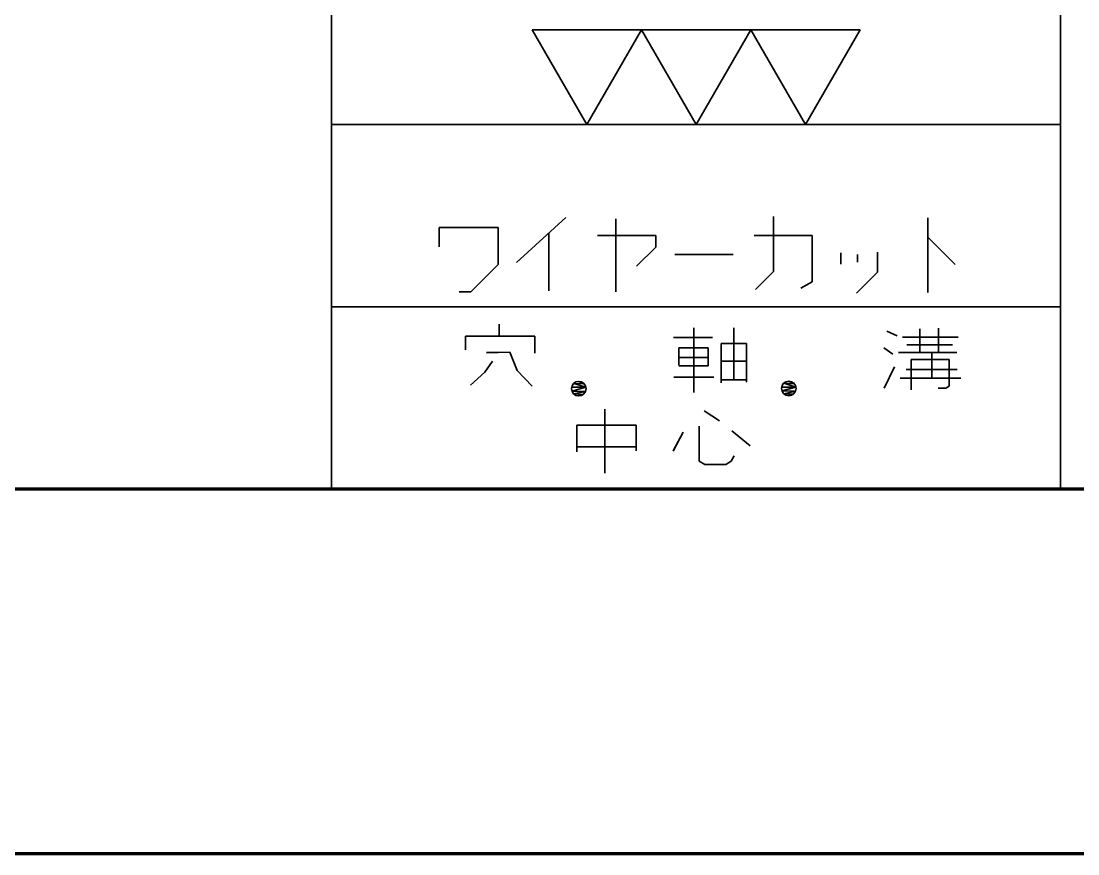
# Model space of a CAD drawing. Header units: millimetres. Extents: x 1333 to 104182, y -62616 to -5704.
# Drawn here: x 51125.55 to 51154.54, y -62616.28 to -62593.44 of the extents above; entities that cross this region are included whole.
import ezdxf

# ---------------------------------------------------------------- set-up
doc = ezdxf.new("R2010")
doc.units = ezdxf.units.MM
doc.header["$LTSCALE"] = 0.5
doc.layers.add('08', color=1, linetype='Continuous')
doc.layers.add('11', color=3, linetype='Continuous')

# ---------------------------------------------------------------- blocks, each defined once
blk = doc.blocks.new('999')
at = {"color": 7, "lineweight": 35}
for p, q in [((75114.978, -11913.12), (75114.978, -11823.12)), ((75174.978, -11823.12), (75174.978, -11913.12)), ((75174.978, -11883.12), (75114.978, -11883.12)), ((75174.978, -11898.12), (75114.978, -11898.12)), ((75894.978, -11913.12), (75114.978, -11913.12))]:
    blk.add_line(p, q, dxfattribs=at)
at = {"color": 7, "lineweight": 35, "ltscale": 0.075}
for p, q in [((75131.478, -11875.326), (75140.478, -11875.326)), ((75131.478, -11875.326), (75140.478, -11875.326)), ((75140.478, -11875.326), (75149.478, -11875.326)), ((75140.478, -11875.326), (75149.478, -11875.326)), ((75149.478, -11875.326), (75158.478, -11875.326)), ((75149.478, -11875.326), (75158.478, -11875.326))]:
    blk.add_line(p, q, dxfattribs=at)
at = {"color": 7, "lineweight": 35, "ltscale": 0.074999}
for p, q in [((75135.978, -11883.12), (75131.478, -11875.326)), ((75135.978, -11883.12), (75131.478, -11875.326)), ((75140.478, -11875.326), (75135.978, -11883.12)), ((75140.478, -11875.326), (75135.978, -11883.12)), ((75144.978, -11883.12), (75140.478, -11875.326)), ((75144.978, -11883.12), (75140.478, -11875.326)), ((75149.478, -11875.326), (75144.978, -11883.12)), ((75149.478, -11875.326), (75144.978, -11883.12)), ((75153.978, -11883.12), (75149.478, -11875.326)), ((75153.978, -11883.12), (75149.478, -11875.326)), ((75158.478, -11875.326), (75153.978, -11883.12)), ((75158.478, -11875.326), (75153.978, -11883.12))]:
    blk.add_line(p, q, dxfattribs=at)
at = {"color": 7, "lineweight": 35, "ltscale": 0.045755}
blk.add_line((75130.192, -11894.461), (75134.253, -11890.765), dxfattribs=at)
at = {"color": 7, "lineweight": 35, "ltscale": 0.037579}
blk.add_line((75151.337, -11890.697), (75151.337, -11895.207), dxfattribs=at)
at = {"color": 7, "lineweight": 35, "ltscale": 0.040674}
blk.add_line((75123.823, -11891.579), (75128.704, -11891.579), dxfattribs=at)
at = {"color": 7, "lineweight": 35, "ltscale": 0.013446}
blk.add_line((75123.823, -11893.192), (75123.823, -11891.579), dxfattribs=at)
at = {"color": 7, "lineweight": 35, "ltscale": 0.02543}
blk.add_line((75128.704, -11891.579), (75128.704, -11894.631), dxfattribs=at)
at = {"color": 7, "lineweight": 35, "ltscale": 0.050012}
blk.add_line((75138.379, -11890.867), (75138.379, -11896.868), dxfattribs=at)
at = {"color": 7, "lineweight": 35, "ltscale": 0.051141}
blk.add_line((75164.058, -11890.799), (75164.058, -11896.936), dxfattribs=at)
at = {"color": 7, "lineweight": 35, "ltscale": 0.0397}
blk.add_line((75132.855, -11892.037), (75132.855, -11896.801), dxfattribs=at)
at = {"color": 7, "lineweight": 35, "ltscale": 0.040039}
for p, q in [((75136.857, -11892.257), (75141.662, -11892.257)), ((75143.217, -11893.817), (75148.022, -11893.817))]:
    blk.add_line(p, q, dxfattribs=at)
at = {"color": 7, "lineweight": 35, "ltscale": 0.007913}
blk.add_line((75141.662, -11892.257), (75141.662, -11893.207), dxfattribs=at)
at = {"color": 7, "lineweight": 35, "ltscale": 0.039746}
blk.add_line((75149.748, -11892.257), (75154.517, -11892.257), dxfattribs=at)
at = {"color": 7, "lineweight": 35, "ltscale": 0.031647}
blk.add_line((75154.517, -11892.257), (75154.517, -11896.055), dxfattribs=at)
at = {"color": 7, "lineweight": 35, "ltscale": 0.026344}
blk.add_line((75164.058, -11892.393), (75166.293, -11894.628), dxfattribs=at)
at = {"color": 7, "lineweight": 35, "ltscale": 0.018567}
blk.add_line((75141.662, -11893.207), (75140.086, -11894.781), dxfattribs=at)
at = {"color": 7, "lineweight": 35, "ltscale": 0.007629}
blk.add_line((75156.886, -11893.681), (75156.886, -11894.597), dxfattribs=at)
at = {"color": 7, "lineweight": 35, "ltscale": 0.005237}
blk.add_line((75158.267, -11893.799), (75158.267, -11894.427), dxfattribs=at)
at = {"color": 7, "lineweight": 35, "ltscale": 0.013846}
blk.add_line((75159.896, -11893.614), (75159.896, -11895.275), dxfattribs=at)
at = {"color": 7, "lineweight": 35, "ltscale": 0.026549}
blk.add_line((75128.704, -11894.631), (75126.451, -11896.883), dxfattribs=at)
at = {"color": 7, "lineweight": 35, "ltscale": 0.017365}
blk.add_line((75151.337, -11895.207), (75149.863, -11896.68), dxfattribs=at)
at = {"color": 7, "lineweight": 35, "ltscale": 0.020353}
blk.add_line((75159.896, -11895.275), (75158.169, -11897.002), dxfattribs=at)
at = {"color": 7, "lineweight": 35, "ltscale": 0.008783}
blk.add_line((75154.517, -11896.055), (75153.605, -11896.582), dxfattribs=at)
at = {"color": 7, "lineweight": 35, "ltscale": 0.008008}
blk.add_line((75126.451, -11896.883), (75125.49, -11896.883), dxfattribs=at)
at = {"color": 7, "lineweight": 35, "ltscale": 0.008194}
blk.add_line((75128.771, -11899.547), (75128.771, -11900.531), dxfattribs=at)
at = {"color": 7, "lineweight": 35, "ltscale": 0.044495}
blk.add_line((75144.804, -11899.836), (75144.804, -11905.175), dxfattribs=at)
at = {"color": 7, "lineweight": 35, "ltscale": 0.035538}
blk.add_line((75148.075, -11899.847), (75148.075, -11904.111), dxfattribs=at)
at = {"color": 7, "lineweight": 35, "ltscale": 0.007961}
blk.add_line((75160.665, -11900.112), (75161.538, -11900.5), dxfattribs=at)
at = {"color": 7, "lineweight": 35, "ltscale": 0.016248}
blk.add_line((75163.384, -11899.913), (75163.384, -11901.863), dxfattribs=at)
at = {"color": 7, "lineweight": 35, "ltscale": 0.016525}
blk.add_line((75164.921, -11899.88), (75164.921, -11901.863), dxfattribs=at)
at = {"color": 7, "lineweight": 35, "ltscale": 0.047644}
blk.add_line((75125.997, -11900.531), (75131.714, -11900.531), dxfattribs=at)
at = {"color": 7, "lineweight": 35, "ltscale": 0.009323}
blk.add_line((75125.997, -11901.649), (75125.997, -11900.531), dxfattribs=at)
at = {"color": 7, "lineweight": 35, "ltscale": 0.011584}
blk.add_line((75131.714, -11900.531), (75131.714, -11901.921), dxfattribs=at)
at = {"color": 7, "lineweight": 35, "ltscale": 0.026721}
blk.add_line((75143.112, -11900.633), (75146.318, -11900.633), dxfattribs=at)
at = {"color": 7, "lineweight": 35, "ltscale": 0.017505}
for p, q in [((75147.036, -11901.121), (75149.137, -11901.121)), ((75147.036, -11902.594), (75149.137, -11902.594)), ((75147.036, -11904.122), (75149.137, -11904.122))]:
    blk.add_line(p, q, dxfattribs=at)
at = {"color": 7, "lineweight": 35, "ltscale": 0.027048}
blk.add_line((75147.036, -11904.366), (75147.036, -11901.121), dxfattribs=at)
at = {"color": 7, "lineweight": 35, "ltscale": 0.026678}
blk.add_line((75149.137, -11901.121), (75149.137, -11904.322), dxfattribs=at)
at = {"color": 7, "lineweight": 35, "ltscale": 0.038135}
blk.add_line((75161.969, -11900.6), (75166.545, -11900.6), dxfattribs=at)
at = {"color": 7, "lineweight": 35, "ltscale": 0.016067}
blk.add_line((75127.722, -11901.887), (75129.65, -11901.853), dxfattribs=at)
at = {"color": 7, "lineweight": 35, "ltscale": 0.01343}
blk.add_line((75129.65, -11901.853), (75130.259, -11903.345), dxfattribs=at)
at = {"color": 7, "lineweight": 35, "ltscale": 0.020081}
for p, q in [((75143.554, -11901.497), (75145.964, -11901.497)), ((75143.554, -11902.273), (75145.964, -11902.273)), ((75145.964, -11902.959), (75143.554, -11902.959))]:
    blk.add_line(p, q, dxfattribs=at)
at = {"color": 7, "lineweight": 35, "ltscale": 0.011816}
blk.add_line((75143.554, -11902.915), (75143.554, -11901.497), dxfattribs=at)
at = {"color": 7, "lineweight": 35, "ltscale": 0.012186}
blk.add_line((75145.964, -11901.497), (75145.964, -11902.959), dxfattribs=at)
at = {"color": 7, "lineweight": 35, "ltscale": 0.007469}
blk.add_line((75160.432, -11901.486), (75161.162, -11902.007), dxfattribs=at)
at = {"color": 7, "lineweight": 35, "ltscale": 0.03988}
blk.add_line((75161.648, -11901.863), (75166.434, -11901.863), dxfattribs=at)
at = {"color": 7, "lineweight": 35, "ltscale": 0.031494}
blk.add_line((75162.312, -11901.231), (75166.091, -11901.231), dxfattribs=at)
at = {"color": 7, "lineweight": 35, "ltscale": 0.017722}
blk.add_line((75164.379, -11901.863), (75164.379, -11903.989), dxfattribs=at)
at = {"color": 7, "lineweight": 35, "ltscale": 0.009085}
blk.add_line((75128.229, -11902.599), (75127.588, -11903.48), dxfattribs=at)
at = {"color": 7, "lineweight": 35, "ltscale": 0.02616}
blk.add_line((75162.676, -11902.461), (75165.816, -11902.461), dxfattribs=at)
at = {"color": 7, "lineweight": 35, "ltscale": 0.02077}
blk.add_line((75162.676, -11904.953), (75162.676, -11902.461), dxfattribs=at)
at = {"color": 7, "lineweight": 35, "ltscale": 0.018094}
blk.add_line((75165.816, -11902.461), (75165.816, -11904.632), dxfattribs=at)
at = {"color": 7, "lineweight": 35, "ltscale": 0.01339}
blk.add_line((75127.588, -11903.48), (75126.402, -11904.565), dxfattribs=at)
at = {"color": 7, "lineweight": 35, "ltscale": 0.014779}
blk.add_line((75130.259, -11903.345), (75131.478, -11904.633), dxfattribs=at)
at = {"color": 7, "lineweight": 35, "ltscale": 0.016422}
blk.add_line((75160.444, -11904.82), (75161.305, -11903.048), dxfattribs=at)
at = {"color": 7, "lineweight": 35, "ltscale": 0.034998}
blk.add_line((75162.268, -11903.28), (75166.467, -11903.28), dxfattribs=at)
at = {"color": 7, "lineweight": 35, "ltscale": 0.008787}
blk.add_line((75134.906, -11904.414), (75135.911, -11904.733), dxfattribs=at)
at = {"color": 7, "lineweight": 35, "ltscale": 0.007298}
blk.add_line((75135.78, -11904.461), (75134.906, -11904.414), dxfattribs=at)
at = {"color": 7, "lineweight": 35, "ltscale": 0.004215}
for p, q in [((75135.322, -11904.248), (75135.78, -11904.461)), ((75152.609, -11904.23), (75153.067, -11904.444))]:
    blk.add_line(p, q, dxfattribs=at)
at = {"color": 7, "lineweight": 35, "ltscale": 0.027539}
blk.add_line((75143.146, -11903.89), (75146.45, -11903.89), dxfattribs=at)
at = {"color": 7, "lineweight": 35, "ltscale": 0.008776}
blk.add_line((75152.194, -11904.397), (75153.197, -11904.716), dxfattribs=at)
at = {"color": 7, "lineweight": 35, "ltscale": 0.007286}
blk.add_line((75153.067, -11904.444), (75152.194, -11904.397), dxfattribs=at)
at = {"color": 7, "lineweight": 35, "ltscale": 0.041724}
blk.add_line((75161.77, -11903.989), (75166.776, -11903.989), dxfattribs=at)
at = {"color": 7, "lineweight": 35, "ltscale": 0.002874}
blk.add_line((75165.816, -11904.632), (75165.517, -11904.804), dxfattribs=at)
at = {"color": 7, "lineweight": 35, "ltscale": 0.009827}
for p, q in [((75134.732, -11904.734), (75135.911, -11904.733)), ((75135.911, -11904.733), (75134.732, -11904.734)), ((75153.197, -11904.716), (75152.018, -11904.717)), ((75152.018, -11904.717), (75153.197, -11904.716))]:
    blk.add_line(p, q, dxfattribs=at)
at = {"color": 7, "lineweight": 35, "ltscale": 0.009973}
for p, q in [((75135.911, -11904.733), (75134.758, -11905.054)), ((75153.197, -11904.716), (75152.045, -11905.038))]:
    blk.add_line(p, q, dxfattribs=at)
at = {"color": 7, "lineweight": 35, "ltscale": 0.009339}
for p, q in [((75134.758, -11905.054), (75135.879, -11905.071)), ((75152.045, -11905.038), (75153.165, -11905.054))]:
    blk.add_line(p, q, dxfattribs=at)
at = {"color": 7, "lineweight": 35, "ltscale": 0.008292}
blk.add_line((75135.879, -11905.071), (75134.906, -11905.281), dxfattribs=at)
at = {"color": 7, "lineweight": 35, "ltscale": 0.006446}
for p, q in [((75134.906, -11905.281), (75135.678, -11905.33)), ((75152.192, -11905.264), (75152.964, -11905.313))]:
    blk.add_line(p, q, dxfattribs=at)
at = {"color": 7, "lineweight": 35, "ltscale": 0.008293}
blk.add_line((75153.165, -11905.054), (75152.192, -11905.264), dxfattribs=at)
at = {"color": 7, "lineweight": 35, "ltscale": 0.005164}
blk.add_line((75165.517, -11904.804), (75164.897, -11904.804), dxfattribs=at)
at = {"color": 7, "lineweight": 35, "ltscale": 0.043878}
blk.add_line((75137.474, -11906.529), (75137.474, -11911.794), dxfattribs=at)
at = {"color": 7, "lineweight": 35, "ltscale": 0.012576}
blk.add_line((75145.643, -11906.682), (75146.913, -11907.497), dxfattribs=at)
at = {"color": 7, "lineweight": 35, "ltscale": 0.018365}
blk.add_line((75135.165, -11910.058), (75135.165, -11907.854), dxfattribs=at)
at = {"color": 7, "lineweight": 35, "ltscale": 0.040601}
for p, q in [((75135.165, -11907.854), (75140.037, -11907.854)), ((75135.165, -11909.637), (75140.037, -11909.637))]:
    blk.add_line(p, q, dxfattribs=at)
at = {"color": 7, "lineweight": 35, "ltscale": 0.017517}
blk.add_line((75140.037, -11907.854), (75140.037, -11909.956), dxfattribs=at)
at = {"color": 7, "lineweight": 35, "ltscale": 0.02406}
blk.add_line((75145.236, -11907.922), (75145.236, -11910.809), dxfattribs=at)
at = {"color": 7, "lineweight": 35, "ltscale": 0.014554}
blk.add_line((75143.913, -11908.431), (75143.1, -11909.977), dxfattribs=at)
at = {"color": 7, "lineweight": 35, "ltscale": 0.016273}
blk.add_line((75147.93, -11908.313), (75149.439, -11909.552), dxfattribs=at)
at = {"color": 7, "lineweight": 35, "ltscale": 0.004257}
blk.add_line((75147.868, -11910.819), (75148.123, -11910.376), dxfattribs=at)
at = {"color": 7, "lineweight": 35, "ltscale": 0.004455}
blk.add_line((75145.236, -11910.809), (75145.699, -11911.076), dxfattribs=at)
at = {"color": 7, "lineweight": 35, "ltscale": 0.014355}
blk.add_line((75145.699, -11911.076), (75147.421, -11911.076), dxfattribs=at)
at = {"color": 7, "lineweight": 35, "ltscale": 0.004297}
blk.add_line((75147.421, -11911.076), (75147.868, -11910.819), dxfattribs=at)
at = {"color": 7, "lineweight": 70}
for p, q in [((75894.978, -11913.12), (73476.978, -11913.12)), ((75924.978, -11943.12), (73401.978, -11943.12))]:
    blk.add_line(p, q, dxfattribs=at)
at = {"color": 7, "lineweight": 35}
for centre in [(75135.322, -11904.847), (75152.609, -11904.831)]:
    blk.add_circle(centre, 0.6, dxfattribs=at)

msp = doc.modelspace()

# ---------------------------------------------------------------- linework, layer by layer
at = {"color": 7, "lineweight": 35}
for p, q in [((51134.067, -62606.279), (51134.067, -62576.279)), ((51134.067, -62606.279), (51134.067, -62576.279)), ((51154.067, -62576.279), (51154.067, -62606.279)), ((51154.067, -62596.279), (51134.067, -62596.279)), ((51154.067, -62601.279), (51134.067, -62601.279)), ((51134.067, -62606.279), (50994.067, -62606.279)), ((51134.067, -62606.279), (50994.067, -62606.279)), ((51134.067, -62606.279), (50994.067, -62606.279)), ((51134.067, -62606.279), (50994.067, -62606.279)), ((51134.067, -62606.279), (50994.067, -62606.279)), ((51134.067, -62606.279), (50994.067, -62606.279)), ((51134.067, -62606.279), (50994.067, -62606.279)), ((51134.067, -62606.279), (50994.067, -62606.279)), ((51394.067, -62606.279), (51134.067, -62606.279))]:
    msp.add_line(p, q, dxfattribs=at)
at = {"color": 7, "lineweight": 35, "ltscale": 0.25}
for p, q in [((51134.067, -62596.279), (51134.067, -62586.279)), ((51134.067, -62596.279), (51134.067, -62586.279)), ((51134.067, -62606.279), (51134.067, -62596.279)), ((51134.067, -62606.279), (51134.067, -62596.279)), ((51134.067, -62606.279), (51134.067, -62596.279)), ((51134.067, -62606.279), (51134.067, -62596.279))]:
    msp.add_line(p, q, dxfattribs=at)
at = {"color": 7, "lineweight": 35, "ltscale": 0.075}
for p, q in [((51139.567, -62593.681), (51142.567, -62593.681)), ((51139.567, -62593.681), (51142.567, -62593.681)), ((51142.567, -62593.681), (51145.567, -62593.681)), ((51142.567, -62593.681), (51145.567, -62593.681)), ((51145.567, -62593.681), (51148.567, -62593.681)), ((51145.567, -62593.681), (51148.567, -62593.681))]:
    msp.add_line(p, q, dxfattribs=at)
at = {"color": 7, "lineweight": 35, "ltscale": 0.074999}
for p, q in [((51141.067, -62596.279), (51139.567, -62593.681)), ((51141.067, -62596.279), (51139.567, -62593.681)), ((51142.567, -62593.681), (51141.067, -62596.279)), ((51142.567, -62593.681), (51141.067, -62596.279)), ((51144.067, -62596.279), (51142.567, -62593.681)), ((51144.067, -62596.279), (51142.567, -62593.681)), ((51145.567, -62593.681), (51144.067, -62596.279)), ((51145.567, -62593.681), (51144.067, -62596.279)), ((51147.067, -62596.279), (51145.567, -62593.681)), ((51147.067, -62596.279), (51145.567, -62593.681)), ((51148.567, -62593.681), (51147.067, -62596.279)), ((51148.567, -62593.681), (51147.067, -62596.279))]:
    msp.add_line(p, q, dxfattribs=at)
at = {"color": 7, "lineweight": 35, "ltscale": 0.045755}
msp.add_line((51139.138, -62600.059), (51140.492, -62598.827), dxfattribs=at)
at = {"color": 7, "lineweight": 35, "ltscale": 0.050012}
msp.add_line((51141.867, -62598.861), (51141.867, -62600.862), dxfattribs=at)
at = {"color": 7, "lineweight": 35, "ltscale": 0.037579}
msp.add_line((51146.187, -62598.805), (51146.187, -62600.308), dxfattribs=at)
at = {"color": 7, "lineweight": 35, "ltscale": 0.051141}
msp.add_line((51150.427, -62598.839), (51150.427, -62600.884), dxfattribs=at)
at = {"color": 7, "lineweight": 35, "ltscale": 0.040674}
msp.add_line((51137.015, -62599.099), (51138.642, -62599.099), dxfattribs=at)
at = {"color": 7, "lineweight": 35, "ltscale": 0.013446}
msp.add_line((51137.015, -62599.636), (51137.015, -62599.099), dxfattribs=at)
at = {"color": 7, "lineweight": 35, "ltscale": 0.02543}
msp.add_line((51138.642, -62599.099), (51138.642, -62600.116), dxfattribs=at)
at = {"color": 7, "lineweight": 35, "ltscale": 0.0397}
msp.add_line((51140.026, -62599.251), (51140.026, -62600.839), dxfattribs=at)
at = {"color": 7, "lineweight": 35, "ltscale": 0.040039}
for p, q in [((51141.36, -62599.325), (51142.961, -62599.325)), ((51143.48, -62599.845), (51145.082, -62599.845))]:
    msp.add_line(p, q, dxfattribs=at)
at = {"color": 7, "lineweight": 35, "ltscale": 0.007913}
msp.add_line((51142.961, -62599.325), (51142.961, -62599.641), dxfattribs=at)
at = {"color": 7, "lineweight": 35, "ltscale": 0.039746}
msp.add_line((51145.657, -62599.325), (51147.247, -62599.325), dxfattribs=at)
at = {"color": 7, "lineweight": 35, "ltscale": 0.031647}
msp.add_line((51147.247, -62599.325), (51147.247, -62600.59), dxfattribs=at)
at = {"color": 7, "lineweight": 35, "ltscale": 0.026344}
msp.add_line((51150.427, -62599.37), (51151.172, -62600.115), dxfattribs=at)
at = {"color": 7, "lineweight": 35, "ltscale": 0.018567}
msp.add_line((51142.961, -62599.641), (51142.436, -62600.166), dxfattribs=at)
at = {"color": 7, "lineweight": 35, "ltscale": 0.007629}
msp.add_line((51148.036, -62599.799), (51148.036, -62600.105), dxfattribs=at)
at = {"color": 7, "lineweight": 35, "ltscale": 0.005237}
msp.add_line((51148.497, -62599.839), (51148.497, -62600.048), dxfattribs=at)
at = {"color": 7, "lineweight": 35, "ltscale": 0.013846}
msp.add_line((51149.04, -62599.777), (51149.04, -62600.331), dxfattribs=at)
at = {"color": 7, "lineweight": 35, "ltscale": 0.026549}
msp.add_line((51138.642, -62600.116), (51137.891, -62600.867), dxfattribs=at)
at = {"color": 7, "lineweight": 35, "ltscale": 0.017365}
msp.add_line((51146.187, -62600.308), (51145.695, -62600.799), dxfattribs=at)
at = {"color": 7, "lineweight": 35, "ltscale": 0.020353}
msp.add_line((51149.04, -62600.331), (51148.464, -62600.906), dxfattribs=at)
at = {"color": 7, "lineweight": 35, "ltscale": 0.008783}
msp.add_line((51147.247, -62600.59), (51146.942, -62600.766), dxfattribs=at)
at = {"color": 7, "lineweight": 35, "ltscale": 0.008008}
msp.add_line((51137.891, -62600.867), (51137.571, -62600.867), dxfattribs=at)
at = {"color": 7, "lineweight": 35, "ltscale": 0.008194}
msp.add_line((51138.665, -62601.755), (51138.665, -62602.082), dxfattribs=at)
at = {"color": 7, "lineweight": 35, "ltscale": 0.047644}
msp.add_line((51137.74, -62602.082), (51139.646, -62602.082), dxfattribs=at)
at = {"color": 7, "lineweight": 35, "ltscale": 0.009323}
msp.add_line((51137.74, -62602.455), (51137.74, -62602.082), dxfattribs=at)
at = {"color": 7, "lineweight": 35, "ltscale": 0.011584}
msp.add_line((51139.646, -62602.082), (51139.646, -62602.546), dxfattribs=at)
at = {"color": 7, "lineweight": 35, "ltscale": 0.044495}
msp.add_line((51144.009, -62601.851), (51144.009, -62603.631), dxfattribs=at)
at = {"color": 7, "lineweight": 35, "ltscale": 0.035538}
msp.add_line((51145.099, -62601.855), (51145.099, -62603.276), dxfattribs=at)
at = {"color": 7, "lineweight": 35, "ltscale": 0.007961}
msp.add_line((51149.296, -62601.943), (51149.587, -62602.072), dxfattribs=at)
at = {"color": 7, "lineweight": 35, "ltscale": 0.016248}
msp.add_line((51150.202, -62601.877), (51150.202, -62602.527), dxfattribs=at)
at = {"color": 7, "lineweight": 35, "ltscale": 0.016525}
msp.add_line((51150.714, -62601.866), (51150.714, -62602.527), dxfattribs=at)
at = {"color": 7, "lineweight": 35, "ltscale": 0.026721}
msp.add_line((51143.445, -62602.117), (51144.514, -62602.117), dxfattribs=at)
at = {"color": 7, "lineweight": 35, "ltscale": 0.017505}
for p, q in [((51144.753, -62602.279), (51145.453, -62602.279)), ((51144.753, -62602.77), (51145.453, -62602.77)), ((51144.753, -62603.28), (51145.453, -62603.28))]:
    msp.add_line(p, q, dxfattribs=at)
at = {"color": 7, "lineweight": 35, "ltscale": 0.027048}
msp.add_line((51144.753, -62603.361), (51144.753, -62602.279), dxfattribs=at)
at = {"color": 7, "lineweight": 35, "ltscale": 0.026678}
msp.add_line((51145.453, -62602.279), (51145.453, -62603.346), dxfattribs=at)
at = {"color": 7, "lineweight": 35, "ltscale": 0.038135}
msp.add_line((51149.73, -62602.106), (51151.256, -62602.106), dxfattribs=at)
at = {"color": 7, "lineweight": 35, "ltscale": 0.031494}
msp.add_line((51149.845, -62602.316), (51151.104, -62602.316), dxfattribs=at)
at = {"color": 7, "lineweight": 35, "ltscale": 0.016067}
msp.add_line((51138.315, -62602.534), (51138.958, -62602.523), dxfattribs=at)
at = {"color": 7, "lineweight": 35, "ltscale": 0.01343}
msp.add_line((51138.958, -62602.523), (51139.161, -62603.021), dxfattribs=at)
at = {"color": 7, "lineweight": 35, "ltscale": 0.020081}
for p, q in [((51143.592, -62602.405), (51144.396, -62602.405)), ((51143.592, -62602.663), (51144.396, -62602.663)), ((51144.396, -62602.892), (51143.592, -62602.892))]:
    msp.add_line(p, q, dxfattribs=at)
at = {"color": 7, "lineweight": 35, "ltscale": 0.011816}
msp.add_line((51143.592, -62602.877), (51143.592, -62602.405), dxfattribs=at)
at = {"color": 7, "lineweight": 35, "ltscale": 0.012186}
msp.add_line((51144.396, -62602.405), (51144.396, -62602.892), dxfattribs=at)
at = {"color": 7, "lineweight": 35, "ltscale": 0.007469}
msp.add_line((51149.218, -62602.401), (51149.461, -62602.574), dxfattribs=at)
at = {"color": 7, "lineweight": 35, "ltscale": 0.03988}
msp.add_line((51149.624, -62602.527), (51151.219, -62602.527), dxfattribs=at)
at = {"color": 7, "lineweight": 35, "ltscale": 0.017722}
msp.add_line((51150.534, -62602.527), (51150.534, -62603.235), dxfattribs=at)
at = {"color": 7, "lineweight": 35, "ltscale": 0.009085}
msp.add_line((51138.484, -62602.772), (51138.27, -62603.066), dxfattribs=at)
at = {"color": 7, "lineweight": 35, "ltscale": 0.016422}
msp.add_line((51149.222, -62603.512), (51149.509, -62602.922), dxfattribs=at)
at = {"color": 7, "lineweight": 35, "ltscale": 0.02616}
msp.add_line((51149.966, -62602.726), (51151.013, -62602.726), dxfattribs=at)
at = {"color": 7, "lineweight": 35, "ltscale": 0.02077}
msp.add_line((51149.966, -62603.557), (51149.966, -62602.726), dxfattribs=at)
at = {"color": 7, "lineweight": 35, "ltscale": 0.018094}
msp.add_line((51151.013, -62602.726), (51151.013, -62603.45), dxfattribs=at)
at = {"color": 7, "lineweight": 35, "ltscale": 0.01339}
msp.add_line((51138.27, -62603.066), (51137.875, -62603.427), dxfattribs=at)
at = {"color": 7, "lineweight": 35, "ltscale": 0.014779}
msp.add_line((51139.161, -62603.021), (51139.567, -62603.45), dxfattribs=at)
at = {"color": 7, "lineweight": 35, "ltscale": 0.027539}
msp.add_line((51143.456, -62603.202), (51144.558, -62603.202), dxfattribs=at)
at = {"color": 7, "lineweight": 35, "ltscale": 0.041724}
msp.add_line((51149.664, -62603.235), (51151.333, -62603.235), dxfattribs=at)
at = {"color": 7, "lineweight": 35, "ltscale": 0.034998}
msp.add_line((51149.83, -62602.999), (51151.23, -62602.999), dxfattribs=at)
at = {"color": 7, "lineweight": 35, "ltscale": 0.009827}
for p, q in [((51140.651, -62603.484), (51141.044, -62603.483)), ((51141.044, -62603.483), (51140.651, -62603.484)), ((51146.807, -62603.478), (51146.414, -62603.478)), ((51146.414, -62603.478), (51146.807, -62603.478))]:
    msp.add_line(p, q, dxfattribs=at)
at = {"color": 7, "lineweight": 35, "ltscale": 0.009973}
for p, q in [((51141.044, -62603.483), (51140.66, -62603.59)), ((51146.807, -62603.478), (51146.422, -62603.585))]:
    msp.add_line(p, q, dxfattribs=at)
at = {"color": 7, "lineweight": 35, "ltscale": 0.008787}
msp.add_line((51140.709, -62603.377), (51141.044, -62603.483), dxfattribs=at)
at = {"color": 7, "lineweight": 35, "ltscale": 0.007298}
msp.add_line((51141.001, -62603.393), (51140.709, -62603.377), dxfattribs=at)
at = {"color": 7, "lineweight": 35, "ltscale": 0.004215}
for p, q in [((51140.848, -62603.321), (51141.001, -62603.393)), ((51146.61, -62603.316), (51146.763, -62603.387))]:
    msp.add_line(p, q, dxfattribs=at)
at = {"color": 7, "lineweight": 35, "ltscale": 0.008776}
msp.add_line((51146.472, -62603.371), (51146.807, -62603.478), dxfattribs=at)
at = {"color": 7, "lineweight": 35, "ltscale": 0.007286}
msp.add_line((51146.763, -62603.387), (51146.472, -62603.371), dxfattribs=at)
at = {"color": 7, "lineweight": 35, "ltscale": 0.005164}
msp.add_line((51150.913, -62603.507), (51150.707, -62603.507), dxfattribs=at)
at = {"color": 7, "lineweight": 35, "ltscale": 0.002874}
msp.add_line((51151.013, -62603.45), (51150.913, -62603.507), dxfattribs=at)
at = {"color": 7, "lineweight": 35, "ltscale": 0.009339}
for p, q in [((51140.66, -62603.59), (51141.034, -62603.596)), ((51146.422, -62603.585), (51146.796, -62603.59))]:
    msp.add_line(p, q, dxfattribs=at)
at = {"color": 7, "lineweight": 35, "ltscale": 0.008292}
msp.add_line((51141.034, -62603.596), (51140.709, -62603.666), dxfattribs=at)
at = {"color": 7, "lineweight": 35, "ltscale": 0.006446}
for p, q in [((51140.709, -62603.666), (51140.967, -62603.682)), ((51146.472, -62603.66), (51146.729, -62603.677))]:
    msp.add_line(p, q, dxfattribs=at)
at = {"color": 7, "lineweight": 35, "ltscale": 0.008293}
msp.add_line((51146.796, -62603.59), (51146.472, -62603.66), dxfattribs=at)
at = {"color": 7, "lineweight": 35, "ltscale": 0.043878}
msp.add_line((51141.565, -62604.082), (51141.565, -62605.837), dxfattribs=at)
at = {"color": 7, "lineweight": 35, "ltscale": 0.012576}
msp.add_line((51144.289, -62604.133), (51144.712, -62604.405), dxfattribs=at)
at = {"color": 7, "lineweight": 35, "ltscale": 0.018365}
msp.add_line((51140.796, -62605.258), (51140.796, -62604.524), dxfattribs=at)
at = {"color": 7, "lineweight": 35, "ltscale": 0.040601}
for p, q in [((51140.796, -62604.524), (51142.42, -62604.524)), ((51140.796, -62605.118), (51142.42, -62605.118))]:
    msp.add_line(p, q, dxfattribs=at)
at = {"color": 7, "lineweight": 35, "ltscale": 0.017517}
msp.add_line((51142.42, -62604.524), (51142.42, -62605.224), dxfattribs=at)
at = {"color": 7, "lineweight": 35, "ltscale": 0.02406}
msp.add_line((51144.153, -62604.546), (51144.153, -62605.509), dxfattribs=at)
at = {"color": 7, "lineweight": 35, "ltscale": 0.016273}
msp.add_line((51145.051, -62604.676), (51145.554, -62605.09), dxfattribs=at)
at = {"color": 7, "lineweight": 35, "ltscale": 0.014554}
msp.add_line((51143.712, -62604.716), (51143.441, -62605.231), dxfattribs=at)
at = {"color": 7, "lineweight": 35, "ltscale": 0.004455}
msp.add_line((51144.153, -62605.509), (51144.307, -62605.598), dxfattribs=at)
at = {"color": 7, "lineweight": 35, "ltscale": 0.004297}
msp.add_line((51144.881, -62605.598), (51145.03, -62605.512), dxfattribs=at)
at = {"color": 7, "lineweight": 35, "ltscale": 0.004257}
msp.add_line((51145.03, -62605.512), (51145.115, -62605.364), dxfattribs=at)
at = {"color": 7, "lineweight": 35, "ltscale": 0.014355}
msp.add_line((51144.307, -62605.598), (51144.881, -62605.598), dxfattribs=at)
at = {"color": 7, "lineweight": 70}
for p, q in [((51394.067, -62606.279), (50588.067, -62606.279)), ((51404.067, -62616.279), (50563.067, -62616.279))]:
    msp.add_line(p, q, dxfattribs=at)
at = {"color": 3}
msp.add_lwpolyline([(50563.067, -62022.279), (51404.067, -62022.279), (51404.067, -62616.279), (50563.067, -62616.279)], close=True, dxfattribs=at)
msp.add_lwpolyline([(50563.067, -62022.279), (51404.067, -62022.279), (51404.067, -62616.279), (50563.067, -62616.279)], close=True, dxfattribs=at)
at = {"color": 7, "lineweight": 35}
for centre in [(51140.848, -62603.521), (51146.61, -62603.516)]:
    msp.add_circle(centre, 0.2, dxfattribs=at)
at = {"layer": '11'}
msp.add_lwpolyline([(50563.067, -62022.279), (51404.067, -62022.279), (51404.067, -62616.279), (50563.067, -62616.279)], close=True, dxfattribs=at)
msp.add_lwpolyline([(50563.067, -62022.279), (51404.067, -62022.279), (51404.067, -62616.279), (50563.067, -62616.279)], close=True, dxfattribs=at)

# ---------------------------------------------------------------- block references
at = {"layer": '08', "color": 55, "xscale": 0.3333333333430346, "yscale": 0.3333333333357587, "zscale": 0.3333333333333333}
msp.add_blockref('999', (26095.741, -58635.239), dxfattribs=at)

doc.saveas('drawing.dxf')
